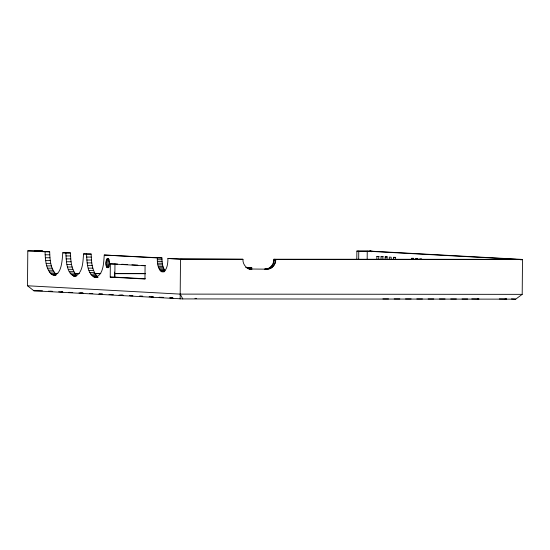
<?xml version="1.0" encoding="UTF-8"?>
<svg xmlns="http://www.w3.org/2000/svg" width="550" height="550" viewBox="0 0 550 550"><rect width="100%" height="100%" fill="white"/><g stroke="black" fill="none" stroke-linecap="round" stroke-linejoin="round"><path stroke-width="0.82" d="M356.799 259.476L356.874 251.082L369.813 251.089L522.5 259.435L522.197 294.353L515.742 299.145L182.779 298.918L33.873 290.778L27.5 285.773L27.802 250.855L40.906 250.862L42.797 250.965L34.32 250.958L49.686 251.797C49.961 259.511 50.297 268.538 56.059 274.347L51.432 274.347C45.677 268.538 45.341 259.504 45.059 251.797L27.802 250.855M110.337 263.89L145.083 265.788L144.966 279.015L110.22 277.118L110.337 263.89L117.507 264.034M114.751 277.482L114.565 272.092M145.358 278.781L114.847 277.118L114.964 263.89M180.146 299.014L180.496 259.194L242.956 259.318C242.529 264.323 246.709 269.466 251.914 269.129L248.799 268.991L266.626 269.17C271.851 269.493 276.079 264.406 275.756 259.373L522.5 259.435L520.891 259.957M251.735 269.149L251.749 267.657L245.644 267.554M358.689 259.579L358.765 251.185L356.874 251.082M367.173 259.614L367.242 251.192L358.765 251.185M376.867 258.974L376.888 256.431L379.115 256.431M378.757 259.077L378.778 256.534L376.888 256.431M380.999 259.201L381.026 256.657L383.288 256.657M382.889 259.304L382.917 256.761L381.026 256.657M385.138 259.421L385.158 256.884L387.42 256.884M387.028 259.524L387.049 256.988L385.158 256.884M389.276 259.648L389.297 257.104L391.188 257.207L391.174 258.906M393.415 259.029L393.436 257.331L395.691 257.338M395.306 259.132L395.326 257.434L393.436 257.331M167.915 258.507L180.496 259.194L242.956 259.318L183.198 259.091L167.915 258.507C168.046 276.843 156.654 275.268 157.321 257.929L104.266 255.028C103.558 262.556 103.833 274.711 95.205 277.516C86.735 273.879 87.12 261.924 86.542 254.066L83.573 253.901C82.871 261.429 83.139 273.577 74.518 276.389C66.048 272.745 66.426 260.789 65.856 252.931L62.782 252.766C62.198 259.105 61.813 277.86 51.432 274.347M266.626 269.17L264.708 269.067C269.926 269.39 274.161 264.296 273.838 259.27L516.12 259.325L367.242 251.192M105.82 263.086L106.741 259.153L108.089 258.768C109.863 261.216 109.904 265.258 108.013 267.644L107.099 267.596L106.315 266.358L105.82 263.086L109.574 263.079M107.174 258.72L108.708 258.617M106.741 259.153L108.267 259.064M106.37 259.861L109.395 259.717M106.081 260.796L109.093 260.693M105.889 261.896L109.649 261.827M45.059 251.797L49.686 251.797M62.782 252.766L70.483 252.938C70.751 260.645 71.094 269.679 76.856 275.481L72.229 275.481M65.856 252.931L70.483 252.938M83.573 253.901L91.169 254.066C91.444 261.779 91.781 270.806 97.542 276.616L92.916 276.609M86.542 254.066L91.169 254.066M45.107 254.801L49.734 254.801M104.266 255.028L161.947 257.936C161.996 262.35 162.381 267.183 165.096 270.847L160.476 270.841M65.904 255.936L70.524 255.936M86.591 257.063L91.218 257.07M45.306 257.757L49.933 257.764M157.321 257.929L161.947 257.936M413.779 258.321L411.517 258.321L413.408 258.424M417.911 258.548L415.649 258.548L417.539 258.651M66.103 258.892L70.73 258.899M157.334 259.731L161.954 259.731M86.79 260.026L91.417 260.026M45.657 260.624L50.284 260.624M157.451 261.504L162.078 261.511M66.454 261.759L71.074 261.766M87.141 262.893L91.767 262.893M157.657 263.223L162.284 263.23M46.145 263.347L50.772 263.347M66.942 264.481L71.562 264.488M157.953 264.859L162.58 264.859M87.629 265.616L92.256 265.616M46.771 265.884L51.391 265.884M158.324 266.379L162.951 266.386M67.561 267.018L72.188 267.018M246.689 267.657L251.749 267.657M158.771 267.761L163.398 267.761M88.254 268.146L92.874 268.153M47.513 268.18L52.14 268.187M159.287 268.978L163.914 268.984M68.31 269.321L72.93 269.321M159.858 270.009L164.484 270.016M48.366 270.208L52.992 270.215M88.997 270.449L93.624 270.449M69.162 271.349L73.789 271.349M161.129 271.459L164.209 271.459M161.81 271.844L164.12 271.851M49.314 271.934L53.941 271.934M89.849 272.477L94.476 272.484M70.111 273.068L74.738 273.075M50.346 273.316L54.972 273.322M54.45 273.536L57.881 273.543M74.195 273.549L79.351 273.556M93.947 273.563L100.815 273.57M114.551 273.577L145.461 273.604M55.481 273.639L57.2 273.639M75.226 273.653L78.664 273.659M94.978 273.666L100.127 273.673M114.723 273.68L145.633 273.701M90.798 274.202L95.425 274.202M71.136 274.457L75.763 274.457M52.566 274.993L55.653 274.993M53.721 275.254L56.031 275.254M91.829 275.584L96.456 275.591M73.363 276.127L76.443 276.134M110.22 277.118L114.847 277.118M94.05 277.262L97.907 277.262M96.36 277.386L97.907 277.386M33.873 290.778L42.453 290.785M49.94 291.287L52.367 291.287M61.167 291.899L62.782 291.899M71.094 292.442L72.71 292.442M80.547 292.957L82.974 292.957M89.884 293.466L92.311 293.473M99.337 293.982L102.568 293.989M27.5 285.773L180.187 294.113L522.197 294.353M111.155 294.628L112.771 294.635M120.615 295.144L123.035 295.151M130.068 295.666L132.488 295.666M142.752 296.182L139.521 296.182L142.34 296.333M151.339 296.828L152.955 296.828M160.792 297.344L163.219 297.344M170.246 297.859L172.672 297.859M382.889 298.925L388.541 298.932M394.192 298.939L399.843 298.939M405.501 298.946L411.152 298.946M416.804 298.952L422.455 298.952M428.113 298.959L433.764 298.966M439.416 298.966L445.067 298.973M450.725 298.973L456.376 298.98M462.027 298.987L467.686 298.987M194.989 298.368L196.639 298.396M105.868 264.275L109.629 264.337M106.04 265.396L109.051 265.492M106.315 266.358L109.34 266.502M419.788 258.775L421.678 258.878M273.838 259.27L275.756 259.373M273.797 260.569L275.722 260.673M273.597 261.848L275.516 261.958M273.233 263.093L275.151 263.196M272.711 264.268L274.636 264.371M272.051 265.354L273.969 265.457M271.253 266.337L273.171 266.441M270.339 267.183L272.264 267.293M269.328 267.898L271.253 268.001M268.242 268.448L270.16 268.551M267.094 268.826L269.012 268.936M265.904 269.039L267.829 269.143M247.115 268.434L248.394 268.503M121.743 264.261L127.676 264.584M131.911 264.818L137.844 265.141M142.079 265.375L145.468 265.561M511.459 298.911L515.742 299.145M505.099 298.925L506.674 299.014L499.311 298.918M477.414 298.911L478.988 298.994L471.763 298.904M48.434 291.204L52.697 291.438M58.678 291.761L62.741 291.988M68.881 292.318L72.669 292.524M78.973 292.875L82.912 293.088M89.409 293.439L92.826 293.631M98.801 293.954L102.211 294.14M109.044 294.518L113.314 294.745M119.034 295.061L122.973 295.274M129.532 295.632L132.949 295.824M149.167 296.704L153.436 296.938M159.218 297.254L163.157 297.474M169.654 297.825L173.071 298.011M106.672 267.107L108.955 267.245M107.099 267.596L108.625 267.692M371.388 251.646L369.813 251.089L374.908 251.611L369.813 251.089L371.394 251.728M180.187 294.113L182.779 298.918"/></g></svg>
